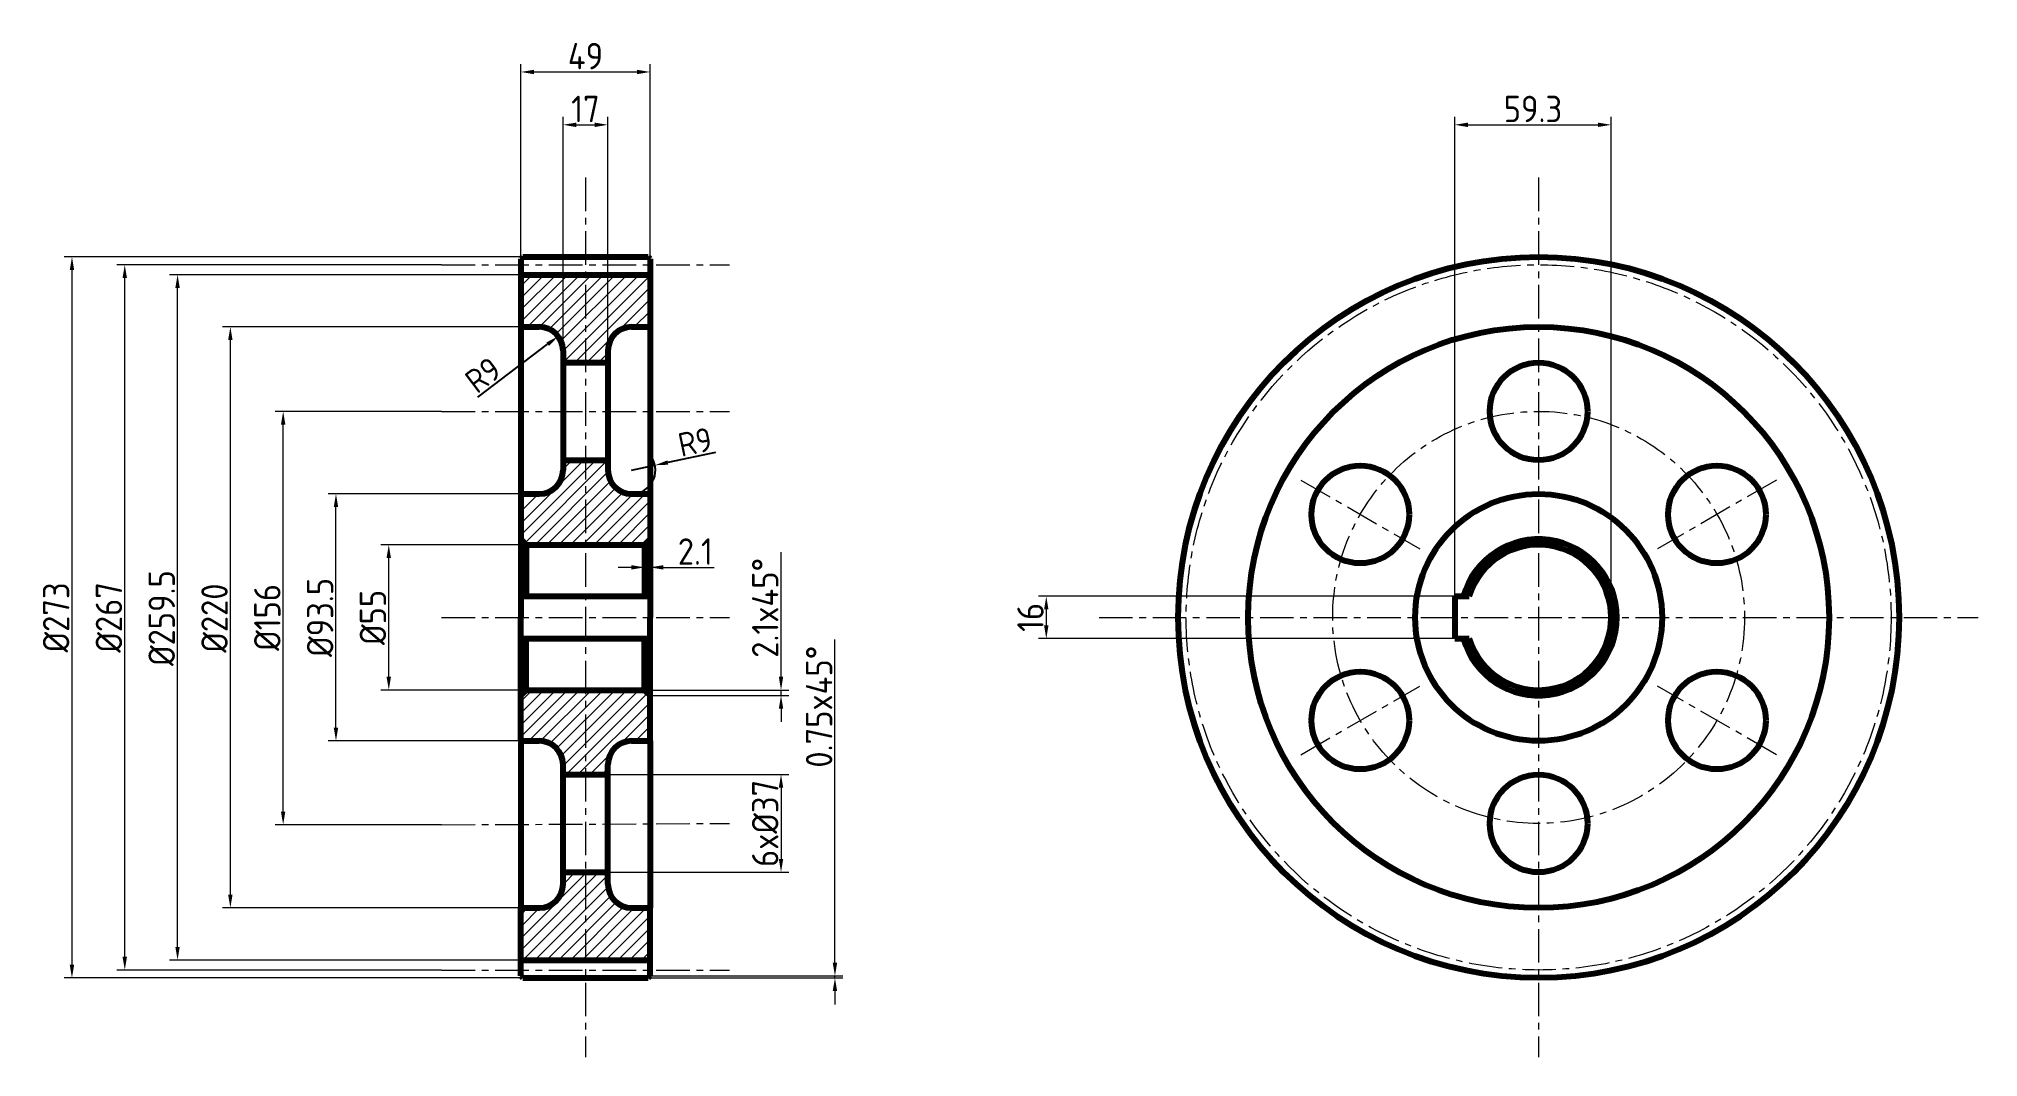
# Model space of a CAD drawing. Extents: x -669 to 65, y -223 to 163.
import ezdxf

# ---------------------------------------------------------------- set-up
doc = ezdxf.new("R2010")
doc.units = 0
doc.linetypes.add('CENTER', pattern=[50.8, 31.75, -6.35, 6.35, -6.35])
doc.layers.get('Defpoints').update_dxf_attribs({"linetype": 'CONTINUOUS'})
for name, color, linetype, lineweight in [('0A widoczne krawedzie i zarysy', 7, 'CONTINUOUS', 80), ('5 wymiarowanie', 7, 'CONTINUOUS', 18), ('7 osie', 7, 'CENTER', 18), ('8 kreskowanie', 7, 'CONTINUOUS', 18), ('AM_5', 92, 'CONTINUOUS', 25)]:
    doc.layers.add(name, color=color, linetype=linetype, lineweight=lineweight)
doc.styles.add('ACISOTS', font='isocp.shx')
doc.dimstyles.new('STW5', dxfattribs={"dimscale": 0, "dimtxt": 4, "dimasz": 5, "dimexe": 3, "dimexo": 0, "dimgap": 1, "dimtad": 1, "dimdec": 1, "dimzin": 9, "dimdsep": 46, "dimtxsty": 'ACISOTS', "dimcen": 0, "dimclrd": 256, "dimclre": 256, "dimclrt": 256, "dimadec": 1, "dimazin": 2, "dimtp": 0.1, "dimtm": 0.1, "dimtfac": 0.71, "dimtdec": 1, "dimtmove": 0, "dimatfit": 3, "dimfxl": 1, "dimtzin": 0, "dimlwd": -1, "dimlwe": -1, "dimarcsym": 0})
doc.dimstyles.new('STW5$4', dxfattribs={"dimscale": 0, "dimtxt": 4, "dimasz": 5, "dimexe": 3, "dimexo": 0, "dimgap": 1, "dimtad": 1, "dimdec": 1, "dimzin": 9, "dimdsep": 46, "dimtxsty": 'ACISOTS', "dimcen": 0, "dimclrd": 256, "dimclre": 256, "dimclrt": 256, "dimadec": 1, "dimazin": 2, "dimtp": 0.1, "dimtm": 0.1, "dimtfac": 0.71, "dimtdec": 1, "dimtmove": 0, "dimatfit": 3, "dimfxl": 1, "dimtzin": 0, "dimlwd": -1, "dimlwe": -1, "dimarcsym": 0})

# ---------------------------------------------------------------- blocks, each defined once
blk = doc.blocks.new('*D12')
at = {"layer": '5 wymiarowanie', "ltscale": 0.1, "transparency": 16777216}
for p, q in [((-132.87, -56.13), (-132.87, 133.37)), ((-73.57, -56.13), (-73.57, 133.37)), ((-127.87, 130.37), (-78.57, 130.37))]:
    blk.add_line(p, q, dxfattribs=at)
for points in [[(-127.87, 131.2), (-127.87, 129.53), (-132.87, 130.37)], [(-78.57, 131.2), (-78.57, 129.53), (-73.57, 130.37)]]:
    blk.add_solid(points, dxfattribs=at)
at = {"layer": 'Defpoints', "color": 0, "ltscale": 0.1, "transparency": 16777216}
for p in [(-73.57, 130.37), (-132.87, -56.13), (-73.57, -56.13)]:
    blk.add_point(p, dxfattribs=at)
at = {"layer": '5 wymiarowanie', "ltscale": 0.1, "transparency": 16777216, "insert": (-103.22, 136.37), "char_height": 10, "attachment_point": 5, "style": 'ACISOTS'}
blk.add_mtext('59.3', dxfattribs=at)
blk = doc.blocks.new('*D13')
at = {"layer": '5 wymiarowanie', "ltscale": 0.1, "transparency": 16777216}
for p, q in [((-486.62, 77.37), (-486.62, 153.37)), ((-481.62, 150.37), (-442.62, 150.37)), ((-437.62, 77.37), (-437.62, 153.37))]:
    blk.add_line(p, q, dxfattribs=at)
for points in [[(-481.62, 151.2), (-481.62, 149.53), (-486.62, 150.37)], [(-442.62, 151.2), (-442.62, 149.53), (-437.62, 150.37)]]:
    blk.add_solid(points, dxfattribs=at)
at = {"layer": 'Defpoints', "color": 0, "ltscale": 0.1, "transparency": 16777216}
for p in [(-437.62, 150.37), (-486.62, 77.37), (-437.62, 77.37)]:
    blk.add_point(p, dxfattribs=at)
at = {"layer": '5 wymiarowanie', "ltscale": 0.1, "transparency": 16777216, "insert": (-462.12, 156.37), "char_height": 10, "attachment_point": 5, "style": 'ACISOTS'}
blk.add_mtext('49', dxfattribs=at)
blk = doc.blocks.new('*D14')
at = {"layer": '5 wymiarowanie', "ltscale": 0.1, "transparency": 16777216}
for p, q in [((-470.62, 40.37), (-470.62, 133.37)), ((-453.62, 40.37), (-453.62, 133.37)), ((-465.62, 130.37), (-458.62, 130.37))]:
    blk.add_line(p, q, dxfattribs=at)
for points in [[(-465.62, 131.2), (-465.62, 129.53), (-470.62, 130.37)], [(-458.62, 131.2), (-458.62, 129.53), (-453.62, 130.37)]]:
    blk.add_solid(points, dxfattribs=at)
at = {"layer": 'Defpoints', "color": 0, "ltscale": 0.1, "transparency": 16777216}
for p in [(-453.62, 130.37), (-470.62, 40.37), (-453.62, 40.37)]:
    blk.add_point(p, dxfattribs=at)
at = {"layer": '5 wymiarowanie', "ltscale": 0.1, "transparency": 16777216, "insert": (-462.12, 136.37), "char_height": 10, "attachment_point": 5, "style": 'ACISOTS'}
blk.add_mtext('17', dxfattribs=at)
blk = doc.blocks.new('*D15')
at = {"layer": '5 wymiarowanie', "ltscale": 0.1, "transparency": 16777216}
for p, q in [((-132.87, -48.13), (-290.57, -48.13)), ((-287.57, -53.13), (-287.57, -59.13)), ((-132.87, -64.13), (-290.57, -64.13))]:
    blk.add_line(p, q, dxfattribs=at)
for points in [[(-288.4, -53.13), (-286.73, -53.13), (-287.57, -48.13)], [(-288.4, -59.13), (-286.73, -59.13), (-287.57, -64.13)]]:
    blk.add_solid(points, dxfattribs=at)
at = {"layer": 'Defpoints', "color": 0, "ltscale": 0.1, "transparency": 16777216}
for p in [(-132.87, -48.13), (-287.57, -64.13), (-132.87, -64.13)]:
    blk.add_point(p, dxfattribs=at)
at = {"layer": '5 wymiarowanie', "ltscale": 0.1, "transparency": 16777216, "insert": (-293.57, -56.13), "char_height": 10, "attachment_point": 5, "rotation": 90, "style": 'ACISOTS'}
blk.add_mtext('16', dxfattribs=at)
blk = doc.blocks.new('*D16')
at = {"layer": '5 wymiarowanie', "ltscale": 0.1, "transparency": 16777216}
for p, q in [((-453.62, -115.63), (-385.04, -115.63)), ((-388.04, -120.63), (-388.04, -147.63)), ((-453.62, -152.63), (-385.04, -152.63))]:
    blk.add_line(p, q, dxfattribs=at)
for points in [[(-388.87, -120.63), (-387.21, -120.63), (-388.04, -115.63)], [(-388.87, -147.63), (-387.21, -147.63), (-388.04, -152.63)]]:
    blk.add_solid(points, dxfattribs=at)
at = {"layer": 'Defpoints', "color": 0, "ltscale": 0.1, "transparency": 16777216}
for p in [(-453.62, -115.63), (-453.62, -152.63), (-388.04, -152.63)]:
    blk.add_point(p, dxfattribs=at)
at = {"layer": '5 wymiarowanie', "ltscale": 0.1, "transparency": 16777216, "insert": (-394.04, -134.13), "char_height": 10, "attachment_point": 5, "rotation": 90, "style": 'ACISOTS'}
blk.add_mtext('6x%%c37', dxfattribs=at)
blk = doc.blocks.new('*D17')
at = {"layer": '5 wymiarowanie', "ltscale": 0.1, "transparency": 16777216}
for p, q in [((-367.62, -186.88), (-367.62, -64.44)), ((-438.37, -192.63), (-364.62, -192.63)), ((-437.62, -191.88), (-364.62, -191.88)), ((-367.62, -192.63), (-367.62, -191.88)), ((-367.62, -197.63), (-367.62, -202.63))]:
    blk.add_line(p, q, dxfattribs=at)
for points in [[(-368.46, -186.88), (-366.79, -186.88), (-367.62, -191.88)], [(-368.46, -197.63), (-366.79, -197.63), (-367.62, -192.63)]]:
    blk.add_solid(points, dxfattribs=at)
at = {"layer": 'Defpoints', "color": 0, "ltscale": 0.1, "transparency": 16777216}
for p in [(-438.37, -192.63), (-437.62, -191.88), (-367.62, -191.88)]:
    blk.add_point(p, dxfattribs=at)
at = {"layer": '5 wymiarowanie', "ltscale": 0.1, "transparency": 16777216, "insert": (-373.62, -89.94), "char_height": 10, "attachment_point": 5, "rotation": 90, "style": 'ACISOTS'}
blk.add_mtext('0.75x45%%d', dxfattribs=at)
blk = doc.blocks.new('*D18')
at = {"layer": '5 wymiarowanie', "ltscale": 0.1, "transparency": 16777216}
for p, q in [((-484.52, -28.63), (-539.62, -28.63)), ((-536.62, -78.63), (-536.62, -33.63)), ((-484.52, -83.63), (-539.62, -83.63))]:
    blk.add_line(p, q, dxfattribs=at)
for points in [[(-537.46, -33.63), (-535.79, -33.63), (-536.62, -28.63)], [(-537.46, -78.63), (-535.79, -78.63), (-536.62, -83.63)]]:
    blk.add_solid(points, dxfattribs=at)
at = {"layer": 'Defpoints', "color": 0, "ltscale": 0.1, "transparency": 16777216}
for p in [(-536.62, -28.63), (-484.52, -28.63), (-484.52, -83.63)]:
    blk.add_point(p, dxfattribs=at)
at = {"layer": '5 wymiarowanie', "ltscale": 0.1, "transparency": 16777216, "insert": (-542.62, -56.13), "char_height": 10, "attachment_point": 5, "rotation": 90, "style": 'ACISOTS'}
blk.add_mtext('%%c55', dxfattribs=at)
blk = doc.blocks.new('*D19')
at = {"layer": '5 wymiarowanie', "ltscale": 0.1, "transparency": 16777216}
for p, q in [((-486.62, -9.38), (-559.62, -9.38)), ((-556.62, -97.88), (-556.62, -14.38)), ((-486.62, -102.88), (-559.62, -102.88))]:
    blk.add_line(p, q, dxfattribs=at)
for points in [[(-557.46, -14.38), (-555.79, -14.38), (-556.62, -9.38)], [(-557.46, -97.88), (-555.79, -97.88), (-556.62, -102.88)]]:
    blk.add_solid(points, dxfattribs=at)
at = {"layer": 'Defpoints', "color": 0, "ltscale": 0.1, "transparency": 16777216}
for p in [(-556.62, -9.38), (-486.62, -9.38), (-486.62, -102.88)]:
    blk.add_point(p, dxfattribs=at)
at = {"layer": '5 wymiarowanie', "ltscale": 0.1, "transparency": 16777216, "insert": (-562.62, -56.13), "char_height": 10, "attachment_point": 5, "rotation": 90, "style": 'ACISOTS'}
blk.add_mtext('%%c93.5', dxfattribs=at)
blk = doc.blocks.new('*D20')
at = {"layer": '5 wymiarowanie', "ltscale": 0.1, "transparency": 16777216}
for p, q in [((-516.62, 21.87), (-579.62, 21.87)), ((-576.62, -129.65), (-576.62, 16.87)), ((-516.62, -134.65), (-579.62, -134.65))]:
    blk.add_line(p, q, dxfattribs=at)
for points in [[(-577.46, 16.87), (-575.79, 16.87), (-576.62, 21.87)], [(-577.46, -129.65), (-575.79, -129.65), (-576.62, -134.65)]]:
    blk.add_solid(points, dxfattribs=at)
at = {"layer": 'Defpoints', "color": 0, "ltscale": 0.1, "transparency": 16777216}
for p in [(-576.62, 21.87), (-516.62, 21.87), (-516.62, -134.65)]:
    blk.add_point(p, dxfattribs=at)
at = {"layer": '5 wymiarowanie', "ltscale": 0.1, "transparency": 16777216, "insert": (-582.62, -56.13), "char_height": 10, "attachment_point": 5, "rotation": 90, "style": 'ACISOTS'}
blk.add_mtext('%%c156', dxfattribs=at)
blk = doc.blocks.new('*D21')
at = {"layer": '5 wymiarowanie', "ltscale": 0.1, "transparency": 16777216}
for p, q in [((-486.62, 73.62), (-619.62, 73.62)), ((-616.62, -180.88), (-616.62, 68.62)), ((-486.62, -185.88), (-619.62, -185.88))]:
    blk.add_line(p, q, dxfattribs=at)
for points in [[(-617.46, 68.62), (-615.79, 68.62), (-616.62, 73.62)], [(-617.46, -180.88), (-615.79, -180.88), (-616.62, -185.88)]]:
    blk.add_solid(points, dxfattribs=at)
at = {"layer": 'Defpoints', "color": 0, "ltscale": 0.1, "transparency": 16777216}
for p in [(-616.62, 73.62), (-486.62, 73.62), (-486.62, -185.88)]:
    blk.add_point(p, dxfattribs=at)
at = {"layer": '5 wymiarowanie', "ltscale": 0.1, "transparency": 16777216, "insert": (-622.62, -56.39), "char_height": 10, "attachment_point": 5, "rotation": 90, "style": 'ACISOTS'}
blk.add_mtext('%%c259.5', dxfattribs=at)
blk = doc.blocks.new('*D22')
at = {"layer": '5 wymiarowanie', "ltscale": 0.1, "transparency": 16777216}
for p, q in [((-486.62, 53.87), (-599.62, 53.87)), ((-596.62, -161.13), (-596.62, 48.87)), ((-486.62, -166.13), (-599.62, -166.13))]:
    blk.add_line(p, q, dxfattribs=at)
for points in [[(-597.46, 48.87), (-595.79, 48.87), (-596.62, 53.87)], [(-597.46, -161.13), (-595.79, -161.13), (-596.62, -166.13)]]:
    blk.add_solid(points, dxfattribs=at)
at = {"layer": 'Defpoints', "color": 0, "ltscale": 0.1, "transparency": 16777216}
for p in [(-596.62, 53.87), (-486.62, 53.87), (-486.62, -166.13)]:
    blk.add_point(p, dxfattribs=at)
at = {"layer": '5 wymiarowanie', "ltscale": 0.1, "transparency": 16777216, "insert": (-602.62, -56.39), "char_height": 10, "attachment_point": 5, "rotation": 90, "style": 'ACISOTS'}
blk.add_mtext('%%c220', dxfattribs=at)
blk = doc.blocks.new('*D23')
at = {"layer": '5 wymiarowanie', "ltscale": 0.1, "transparency": 16777216}
for p, q in [((-516.62, 77.37), (-639.62, 77.37)), ((-636.62, -184.63), (-636.62, 72.37)), ((-516.62, -189.63), (-639.62, -189.63))]:
    blk.add_line(p, q, dxfattribs=at)
for points in [[(-637.46, 72.37), (-635.79, 72.37), (-636.62, 77.37)], [(-637.46, -184.63), (-635.79, -184.63), (-636.62, -189.63)]]:
    blk.add_solid(points, dxfattribs=at)
at = {"layer": 'Defpoints', "color": 0, "ltscale": 0.1, "transparency": 16777216}
for p in [(-636.62, 77.37), (-516.62, 77.37), (-516.62, -189.63)]:
    blk.add_point(p, dxfattribs=at)
at = {"layer": '5 wymiarowanie', "ltscale": 0.1, "transparency": 16777216, "insert": (-642.62, -56.13), "char_height": 10, "attachment_point": 5, "rotation": 90, "style": 'ACISOTS'}
blk.add_mtext('%%c267', dxfattribs=at)
blk = doc.blocks.new('*D24')
at = {"layer": '5 wymiarowanie', "ltscale": 0.1, "transparency": 16777216}
for p, q in [((-485.87, 80.37), (-659.62, 80.37)), ((-656.62, 75.37), (-656.62, -187.63)), ((-485.87, -192.63), (-659.62, -192.63))]:
    blk.add_line(p, q, dxfattribs=at)
for points in [[(-657.46, 75.37), (-655.79, 75.37), (-656.62, 80.37)], [(-657.46, -187.63), (-655.79, -187.63), (-656.62, -192.63)]]:
    blk.add_solid(points, dxfattribs=at)
at = {"layer": 'Defpoints', "color": 0, "ltscale": 0.1, "transparency": 16777216}
for p in [(-485.87, 80.37), (-656.62, -192.63), (-485.87, -192.63)]:
    blk.add_point(p, dxfattribs=at)
at = {"layer": '5 wymiarowanie', "ltscale": 0.1, "transparency": 16777216, "insert": (-662.62, -56.13), "char_height": 10, "attachment_point": 5, "rotation": 90, "style": 'ACISOTS'}
blk.add_mtext('%%c273', dxfattribs=at)
blk = doc.blocks.new('*D25')
at = {"layer": '5 wymiarowanie', "ltscale": 0.1, "transparency": 16777216}
for p, q in [((-388.04, -78.63), (-388.04, -31.38)), ((-439.72, -83.63), (-385.04, -83.63)), ((-437.62, -85.73), (-385.04, -85.73)), ((-388.04, -85.73), (-388.04, -83.63)), ((-388.04, -90.73), (-388.04, -95.73))]:
    blk.add_line(p, q, dxfattribs=at)
for points in [[(-388.87, -78.63), (-387.21, -78.63), (-388.04, -83.63)], [(-388.87, -90.73), (-387.21, -90.73), (-388.04, -85.73)]]:
    blk.add_solid(points, dxfattribs=at)
at = {"layer": 'Defpoints', "color": 0, "ltscale": 0.1, "transparency": 16777216}
for p in [(-439.72, -83.63), (-437.62, -85.73), (-388.04, -83.63)]:
    blk.add_point(p, dxfattribs=at)
at = {"layer": '5 wymiarowanie', "ltscale": 0.1, "transparency": 16777216, "insert": (-394.04, -52.51), "char_height": 10, "attachment_point": 5, "rotation": 90, "style": 'ACISOTS'}
blk.add_mtext('2.1x45%%d', dxfattribs=at)
blk = doc.blocks.new('*D26')
at = {"layer": '5 wymiarowanie', "ltscale": 0.1, "transparency": 16777216}
for p, q in [((-439.72, -37.19), (-439.72, -34.19)), ((-437.62, -37.19), (-437.62, -34.19)), ((-444.72, -37.19), (-449.72, -37.19)), ((-439.72, -37.19), (-437.62, -37.19)), ((-432.62, -37.19), (-413.37, -37.19))]:
    blk.add_line(p, q, dxfattribs=at)
for points in [[(-444.72, -36.35), (-444.72, -38.02), (-439.72, -37.19)], [(-432.62, -36.35), (-432.62, -38.02), (-437.62, -37.19)]]:
    blk.add_solid(points, dxfattribs=at)
at = {"layer": 'Defpoints', "color": 0, "ltscale": 0.1, "transparency": 16777216}
for p in [(-439.72, -37.19), (-437.62, -37.19), (-437.62, -37.19)]:
    blk.add_point(p, dxfattribs=at)
at = {"layer": '5 wymiarowanie', "ltscale": 0.1, "transparency": 16777216, "insert": (-420.5, -31.19), "char_height": 10, "attachment_point": 5, "style": 'ACISOTS'}
blk.add_mtext('2.1', dxfattribs=at)
blk = doc.blocks.new('*D27')
at = {"layer": 'AM_5', "transparency": 16777216}
for p, q in [((-444.62, -0.38), (-435.82, 1.47)), ((-412.87, 6.29), (-430.92, 2.49))]:
    blk.add_line(p, q, dxfattribs=at)
blk.add_arc((-444.62, -0.38), 9, 270, 30.96338, dxfattribs=at)
blk.add_solid([(-431.09, 3.31), (-430.75, 1.68), (-435.82, 1.47)], dxfattribs=at)
at = {"layer": 'Defpoints', "color": 0, "transparency": 16777216}
for p in [(-435.82, 1.47), (-444.62, -0.38)]:
    blk.add_point(p, dxfattribs=at)
at = {"layer": 'AM_5', "transparency": 16777216, "insert": (-420.58, 10.29), "char_height": 9, "attachment_point": 5, "rotation": 11.86479, "style": 'ACISOTS'}
blk.add_mtext('R9', dxfattribs=at)
blk = doc.blocks.new('*D28')
at = {"layer": 'AM_5', "transparency": 16777216}
blk.add_line((-502.91, 27.19), (-476.44, 47.28), dxfattribs=at)
blk.add_solid([(-476.94, 47.95), (-475.93, 46.62), (-472.45, 50.31)], dxfattribs=at)
at = {"layer": 'Defpoints', "color": 0, "transparency": 16777216}
for p in [(-479.62, 44.87), (-472.45, 50.31)]:
    blk.add_point(p, dxfattribs=at)
at = {"layer": 'AM_5', "transparency": 16777216, "insert": (-500.88, 35.64), "char_height": 9, "attachment_point": 5, "rotation": 37.20047, "style": 'ACISOTS'}
blk.add_mtext('R9', dxfattribs=at)

msp = doc.modelspace()

# ---------------------------------------------------------------- hatches: boundary and pattern name
at = {"layer": '8 kreskowanie', "ltscale": 0.1}
h = msp.add_hatch(dxfattribs=at)
h.set_pattern_fill('ANSI31', color=256)
h.set_pattern_definition([(45, (36.833, 8e-14), (-2.245064, 2.245064), [])])
h.paths.add_polyline_path([(-479.62, -9.38), (-486.62, -9.38), (-486.62, -26.53), (-484.52, -28.63), (-439.72, -28.63), (-437.62, -26.53), (-437.62, -9.38), (-444.62, -9.38, -0.414214), (-453.62, -0.38), (-453.62, 3.37), (-470.62, 3.37), (-470.62, -0.38, -0.414214)])
h.paths.add_polyline_path([(-444.62, 53.87), (-437.62, 53.87), (-437.62, 73.62), (-486.62, 73.62), (-486.62, 53.87), (-479.62, 53.87, -0.414214), (-470.62, 44.87), (-470.62, 40.37), (-453.62, 40.37), (-453.62, 44.87, -0.414214)])
h.paths.add_polyline_path([(-444.62, -102.88), (-437.62, -102.88), (-437.62, -85.73), (-439.72, -83.63), (-484.52, -83.63), (-486.62, -85.73), (-486.62, -102.88), (-479.62, -102.88, -0.414214), (-470.62, -111.88), (-470.62, -115.63), (-453.62, -115.63), (-453.62, -111.88, -0.414214)])
h.paths.add_polyline_path([(-479.62, -166.13), (-486.62, -166.13), (-486.62, -185.88), (-437.62, -185.88), (-437.62, -166.13), (-444.62, -166.13, -0.414214), (-453.62, -157.13), (-453.62, -152.63), (-470.62, -152.63), (-470.62, -157.13, -0.414214)])

# ---------------------------------------------------------------- linework, layer by layer
at = {"layer": '0A widoczne krawedzie i zarysy', "ltscale": 0.1}
for p, q in [((-485.87, 80.37), (-486.62, 79.62)), ((-486.62, 79.62), (-486.62, 53.87)), ((-486.62, 73.62), (-437.62, 73.62)), ((-485.87, 80.37), (-438.37, 80.37)), ((-438.37, 80.37), (-437.62, 79.62)), ((-437.62, 79.62), (-437.62, 53.87)), ((-486.62, 53.87), (-479.62, 53.87)), ((-486.62, 53.87), (-486.62, -9.38)), ((-444.62, 53.87), (-437.62, 53.87)), ((-437.62, 53.87), (-437.62, -9.38)), ((-470.62, 44.87), (-470.62, -0.38)), ((-453.62, 44.87), (-453.62, -0.38)), ((-470.62, 40.37), (-453.62, 40.37)), ((-470.62, 3.37), (-453.62, 3.37)), ((-486.62, -9.38), (-479.62, -9.38)), ((-486.62, -9.38), (-486.62, -26.53)), ((-444.62, -9.38), (-437.62, -9.38)), ((-437.62, -9.38), (-437.62, -26.53)), ((-486.62, -26.53), (-484.52, -28.63)), ((-486.62, -26.53), (-486.62, -56.13)), ((-484.52, -28.63), (-439.72, -28.63)), ((-484.52, -28.63), (-484.52, -48.13)), ((-437.62, -26.53), (-439.72, -28.63)), ((-439.72, -28.63), (-439.72, -48.13)), ((-437.62, -26.53), (-437.62, -56.13)), ((-486.62, -48.13), (-437.62, -48.13)), ((-132.87, -48.13), (-132.87, -64.13)), ((-132.87, -48.13), (-127.38, -48.13)), ((-486.62, -85.73), (-486.62, -56.13)), ((-437.62, -85.73), (-437.62, -56.13)), ((-486.62, -64.13), (-437.62, -64.13)), ((-484.52, -83.63), (-484.52, -64.13)), ((-439.72, -83.63), (-439.72, -64.13)), ((-132.87, -64.13), (-127.38, -64.13)), ((-486.62, -85.73), (-484.52, -83.63)), ((-486.62, -102.88), (-486.62, -85.73)), ((-484.52, -83.63), (-439.72, -83.63)), ((-437.62, -85.73), (-439.72, -83.63)), ((-437.62, -102.88), (-437.62, -85.73)), ((-486.62, -102.88), (-479.62, -102.88)), ((-486.62, -102.88), (-486.62, -166.13)), ((-444.62, -102.88), (-437.62, -102.88)), ((-437.62, -102.88), (-437.62, -166.13)), ((-470.62, -157.13), (-470.62, -111.88)), ((-470.62, -115.63), (-453.62, -115.63)), ((-453.62, -157.13), (-453.62, -111.88)), ((-470.62, -152.63), (-453.62, -152.63)), ((-486.62, -191.88), (-486.62, -166.13)), ((-486.62, -166.13), (-479.62, -166.13)), ((-444.62, -166.13), (-437.62, -166.13)), ((-437.62, -191.88), (-437.62, -166.13)), ((-486.62, -185.88), (-437.62, -185.88)), ((-485.87, -192.63), (-486.62, -191.88)), ((-485.87, -192.63), (-438.37, -192.63)), ((-438.37, -192.63), (-437.62, -191.88))]:
    msp.add_line(p, q, dxfattribs=at)
for centre, radius in [((-101.07, -56.13), 136.5), ((-101.07, -56.13), 110), ((-101.07, 21.87), 18.5), ((-168.62, -17.13), 18.5), ((-33.52, -17.13), 18.5), ((-101.07, -56.13), 46.75), ((-168.62, -95.13), 18.5), ((-33.52, -95.13), 18.5), ((-101.07, -134.13), 18.5)]:
    msp.add_circle(centre, radius, dxfattribs=at)
for centre, radius, start, end in [((-479.62, 44.87), 9, 360, 90), ((-444.62, 44.87), 9, 90, 180), ((-479.62, -0.38), 9, 270, 360), ((-444.62, -0.38), 9, 180, 270), ((-101.07, -56.13), 29.6, 195.68035, 164.31965), ((-101.07, -56.13), 27.5, 196.91239, 163.08761), ((-101.07, -56.13), 27.5, 196.91239, 163.08761), ((-479.62, -111.88), 9, 0, 90), ((-444.62, -111.88), 9, 90, 180), ((-479.62, -157.13), 9, 270, 0), ((-444.62, -157.13), 9, 180, 270)]:
    msp.add_arc(centre, radius, start, end, dxfattribs=at)
at = {"layer": '7 osie', "ltscale": 0.4}
for p, q in [((-462.12, 110.37), (-462.12, -222.63)), ((-101.07, 110.37), (-101.07, -222.63)), ((-516.62, 77.37), (-407.62, 77.37)), ((-516.62, 21.87), (-407.62, 21.87)), ((-191.11, -4.15), (-146.13, -30.12)), ((-11.03, -4.15), (-56.01, -30.12)), ((-516.62, -56.13), (-407.62, -56.13)), ((-267.57, -56.13), (65.43, -56.13)), ((-191.11, -108.12), (-146.13, -82.15)), ((-11.03, -108.12), (-56.01, -82.15)), ((-516.62, -134.65), (-407.62, -134.13)), ((-516.62, -189.63), (-407.62, -189.63))]:
    msp.add_line(p, q, dxfattribs=at)
for radius in [133.5, 78]:
    msp.add_circle((-101.07, -56.13), radius, dxfattribs=at)

# ---------------------------------------------------------------- dimensions: what is measured, and where the dimension line sits
at = {"layer": '5 wymiarowanie', "ltscale": 0.1}
for base, p1, p2, picture, middle in [((-437.62, 150.37), (-486.62, 77.37), (-437.62, 77.37), '*D13', (-462.12, 150.37)), ((-73.57, 130.37), (-132.87, -56.13), (-73.57, -56.13), '*D12', (-103.22, 130.37))]:
    dim = msp.add_linear_dim(base=base, p1=p1, p2=p2, dimstyle='STW5', override={"dimscale": 1, "dimtxt": 10}, dxfattribs=at)
    dim.commit()
    dim.dimension.update_dxf_attribs({"geometry": picture, "text_midpoint": middle, "dimtype": 160})
for base, p1, p2, picture, middle in [((-453.62, 130.37), (-470.62, 40.37), (-453.62, 40.37), '*D14', (-462.12, 136.37)), ((-437.62, -37.19), (-439.72, -37.19), (-437.62, -37.19), '*D26', (-420.5, -31.19))]:
    dim = msp.add_linear_dim(base=base, p1=p1, p2=p2, dimstyle='STW5', override={"dimscale": 1, "dimtxt": 10}, dxfattribs=at)
    dim.commit()
    dim.dimension.update_dxf_attribs({"geometry": picture, "text_midpoint": middle})
for base, p1, p2, text, picture, middle in [((-656.62, -192.63), (-485.87, 80.37), (-485.87, -192.63), '%%c273', '*D24', (-656.62, -56.13)), ((-636.62, 77.37), (-516.62, -189.63), (-516.62, 77.37), '%%c267', '*D23', (-636.62, -56.13)), ((-616.62, 73.62), (-486.62, -185.88), (-486.62, 73.62), '%%c259.5', '*D21', (-616.62, -56.39)), ((-596.62, 53.87), (-486.62, -166.13), (-486.62, 53.87), '%%c220', '*D22', (-596.62, -56.39)), ((-576.62, 21.87), (-516.62, -134.65), (-516.62, 21.87), '%%c156', '*D20', (-576.62, -56.13)), ((-556.62, -9.38), (-486.62, -102.88), (-486.62, -9.38), '%%c93.5', '*D19', (-556.62, -56.13)), ((-536.62, -28.63), (-484.52, -83.63), (-484.52, -28.63), '%%c55', '*D18', (-536.62, -56.13)), ((-367.62, -191.88), (-438.37, -192.63), (-437.62, -191.88), '0.75x45%%d', '*D17', (-367.62, -89.94))]:
    dim = msp.add_linear_dim(base=base, p1=p1, p2=p2, angle=90, text=text, dimstyle='STW5', override={"dimscale": 1, "dimtxt": 10}, dxfattribs=at)
    dim.commit()
    dim.dimension.update_dxf_attribs({"geometry": picture, "text_midpoint": middle, "dimtype": 160})
for base, p1, p2, text, picture, middle in [((-388.04, -83.63), (-437.62, -85.73), (-439.72, -83.63), '2.1x45%%d', '*D25', (-394.04, -52.51)), ((-388.04, -152.63), (-453.62, -115.63), (-453.62, -152.63), '6x%%c37', '*D16', (-394.04, -134.13))]:
    dim = msp.add_linear_dim(base=base, p1=p1, p2=p2, angle=90, text=text, dimstyle='STW5', override={"dimscale": 1, "dimtxt": 10}, dxfattribs=at)
    dim.commit()
    dim.dimension.update_dxf_attribs({"geometry": picture, "text_midpoint": middle})
dim = msp.add_linear_dim(base=(-287.57, -64.13), p1=(-132.87, -48.13), p2=(-132.87, -64.13), angle=90, dimstyle='STW5', override={"dimscale": 1, "dimtxt": 10}, dxfattribs=at)
dim.commit()
dim.dimension.update_dxf_attribs({"geometry": '*D15', "text_midpoint": (-287.57, -56.13), "dimtype": 160})
at = {"layer": 'AM_5'}
dim = msp.add_radius_dim(center=(-479.62, 44.87), mpoint=(-472.45, 50.31), dimstyle='STW5$4', override={"dimscale": 1, "dimtxt": 9, "dimpost": ''}, dxfattribs=at)
dim.commit()
dim.dimension.update_dxf_attribs({"geometry": '*D28', "text_midpoint": (-497.55, 31.26), "dimtype": 164})
dim = msp.add_radius_dim(center=(-444.62, -0.38), mpoint=(-435.82, 1.47), dimstyle='STW5$4', override={"dimscale": 1, "dimtxt": 9}, dxfattribs=at)
dim.commit()
dim.dimension.update_dxf_attribs({"geometry": '*D27', "text_midpoint": (-420.58, 10.29)})

doc.saveas('drawing.dxf')
